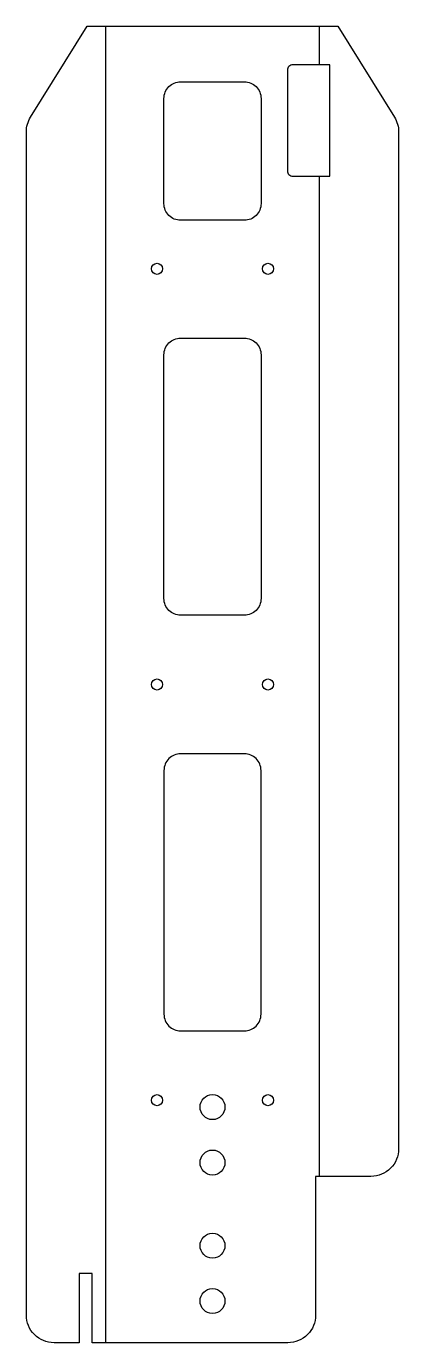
# Model space of a CAD drawing. Extents: x -67 to 67, y -238 to 238.
import ezdxf

# ---------------------------------------------------------------- set-up
doc = ezdxf.new("R2010")
doc.units = 0

msp = doc.modelspace()

# ---------------------------------------------------------------- linework, layer by layer
at = {"layer": '1'}
for points in [[(67.15, 199.43), (67.15, -167.5, -0.414214), (57.15, -177.5), (37.2, -177.5), (37.2, -227.5, -0.414214), (27.2, -237.5), (-43.35, -237.5), (-43.35, -212.5), (-48.15, -212.5), (-48.15, -237.5), (-57.15, -237.5, -0.414214), (-67.15, -227.5), (-67.15, 199.43, -0.140541), (-65.63, 204.72), (-45.15, 237.5), (45.15, 237.5), (65.63, 204.72, -0.140541)], [(42.35, 223.6), (29, 223.6, 0.414214), (27, 221.6), (27, 185.4, 0.414214), (29, 183.4), (42.35, 183.4)], [(17.5, 211.5), (17.5, 173.5, -0.414214), (11.5, 167.5), (-11.5, 167.5, -0.414214), (-17.5, 173.5), (-17.5, 211.5, -0.414214), (-11.5, 217.5), (11.5, 217.5, -0.414214)], [(17.5, 119), (17.5, 31, -0.414214), (11.5, 25), (-11.5, 25, -0.414214), (-17.5, 31), (-17.5, 119, -0.414214), (-11.5, 125), (11.5, 125, -0.414214)], [(17.5, -31, 0.414214), (11.5, -25), (-11.5, -25, 0.414214), (-17.5, -31), (-17.5, -119, 0.414214), (-11.5, -125), (11.5, -125, 0.414214), (17.5, -119)]]:
    msp.add_lwpolyline(points, format="xyb", close=True, dxfattribs=at)
for centre, radius in [((-20, 150), 2), ((20, 150), 2), ((-20, 0), 2), ((20, 0), 2), ((-20, -150), 2), ((0, -152.5), 4.5), ((20, -150), 2), ((0, -172.5), 4.5), ((0, -202.5), 4.5), ((0, -222.5), 4.5)]:
    msp.add_circle(centre, radius, dxfattribs=at)
at = {"layer": '2'}
for p, q in [((-38.57, 237.5), (-38.57, -237.5)), ((38.57, 223.6), (38.57, 237.5)), ((38.57, -177.5), (38.57, 183.4))]:
    msp.add_line(p, q, dxfattribs=at)

doc.saveas('drawing.dxf')
